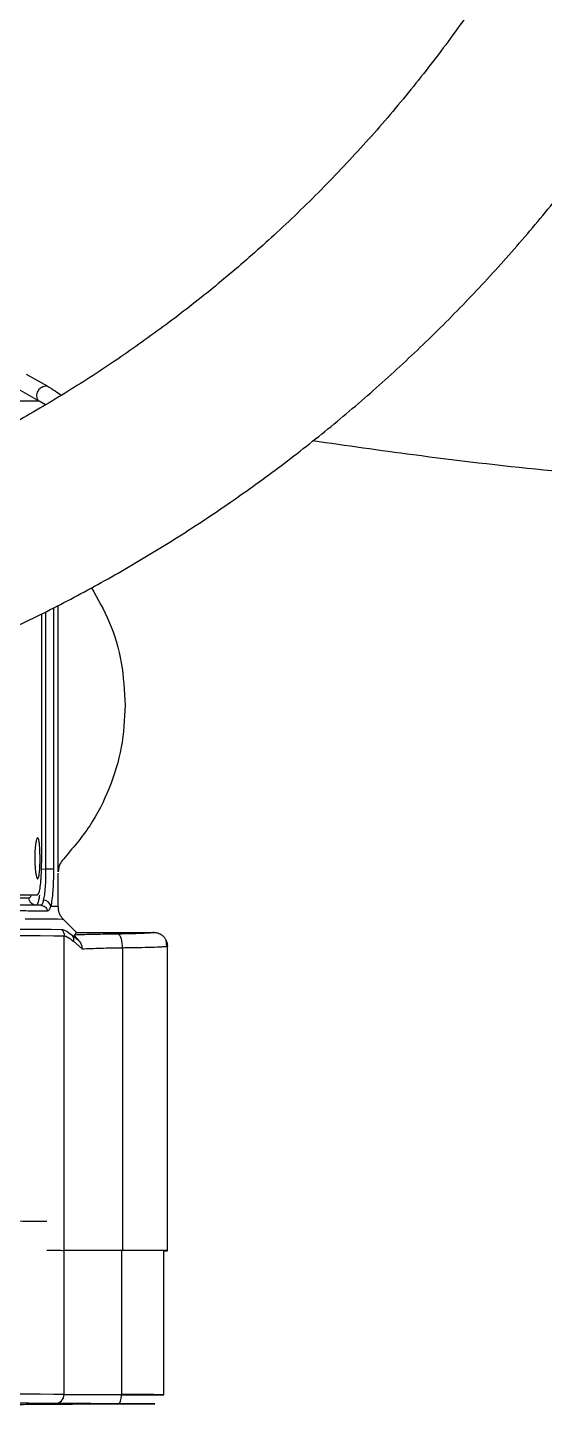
# Model space of a CAD drawing. Header units: millimetres. Extents: x 2687 to 4367, y 1046 to 2234.
# Drawn here: x 3508.2 to 3565, y 1316.1 to 1467.5 of the extents above; entities that cross this region are included whole.
import ezdxf

# ---------------------------------------------------------------- set-up
doc = ezdxf.new("R2010")
doc.units = ezdxf.units.MM

msp = doc.modelspace()

# ---------------------------------------------------------------- linework, layer by layer
at = {"color": 7, "linetype": 'Continuous', "lineweight": 25}
for p, q in [((3507.985, 1429.355), (3510.298, 1428.049)), ((3509.414, 1426.372), (3507.107, 1427.688)), ((3510.119, 1425.981), (3509.414, 1426.372)), ((3511.003, 1403.668), (3511.006, 1374.931)), ((3511.536, 1374.636), (3511.536, 1403.942)), ((3509.713, 1376.105), (3509.714, 1403.006)), ((3510.139, 1403.224), (3510.141, 1374.932)), ((3509.646, 1373.785), (3509.68, 1374.941)), ((3509.68, 1374.944), (3510.141, 1374.932)), ((3510.141, 1374.932), (3510.141, 1374.929)), ((3511.536, 1370.792), (3511.536, 1374.461)), ((3509.074, 1370.955), (3509.198, 1371.026)), ((3509.611, 1370.941), (3509.074, 1370.955)), ((3513.537, 1367.963), (3512.121, 1369.378)), ((3512.189, 1332.995), (3512.189, 1367.581)), ((3513.021, 1367.695), (3513.724, 1367.15)), ((3513.348, 1367.67), (3513.536, 1367.964)), ((3513.536, 1367.964), (3522.035, 1367.964)), ((3513.211, 1367.048), (3513.203, 1366.989)), ((3513.203, 1366.989), (3514.154, 1366.158)), ((3518.601, 1366.281), (3518.601, 1332.979)), ((3523.457, 1366.414), (3523.392, 1367.105)), ((3523.421, 1366.436), (3523.536, 1366.463)), ((3523.536, 1332.964), (3523.536, 1366.467)), ((3512.168, 1317.152), (3512.168, 1332.995)), ((3518.49, 1332.979), (3518.49, 1317.136)), ((3523.158, 1317.122), (3523.158, 1332.964))]:
    msp.add_line(p, q, dxfattribs=at)
at = {"color": 7, "linetype": 'Continuous', "lineweight": 25, "flags": 128}
for points in [[(3509.414, 1426.372), (3508.299, 1426.383), (3506.837, 1426.393)], [(3512.121, 1369.378), (3511.982, 1369.388), (3511.486, 1369.399), (3510.634, 1369.41), (3509.429, 1369.421), (3507.878, 1369.432)], [(3448.1, 1368.424), (3453.302, 1368.422), (3458.416, 1368.418), (3463.419, 1368.414), (3468.288, 1368.41), (3473.002, 1368.405), (3477.54, 1368.399), (3481.881, 1368.392), (3486.007, 1368.385), (3489.897, 1368.377), (3493.536, 1368.369), (3496.907, 1368.36), (3499.995, 1368.351), (3502.786, 1368.341), (3505.268, 1368.331), (3507.429, 1368.32), (3509.26, 1368.31), (3510.753, 1368.299), (3511.901, 1368.288)], [(3448.154, 1367.718), (3453.375, 1367.715), (3458.508, 1367.712), (3463.529, 1367.708), (3468.416, 1367.703), (3473.147, 1367.698), (3477.702, 1367.692), (3482.059, 1367.685), (3486.199, 1367.678), (3490.104, 1367.67), (3493.757, 1367.662), (3497.14, 1367.653), (3500.239, 1367.644), (3503.041, 1367.634), (3505.532, 1367.624), (3507.701, 1367.614), (3509.538, 1367.603), (3511.037, 1367.592), (3512.189, 1367.581)], [(3510.285, 1336.169), (3509.494, 1336.175), (3507.624, 1336.186), (3505.41, 1336.196), (3502.862, 1336.207), (3499.992, 1336.216), (3496.813, 1336.226), (3493.34, 1336.235), (3489.59, 1336.243), (3485.578, 1336.251), (3481.325, 1336.259), (3476.85, 1336.265), (3472.174, 1336.271), (3467.318, 1336.276), (3462.304, 1336.281), (3457.157, 1336.285)], [(3512.168, 1317.152), (3511.027, 1317.163), (3509.536, 1317.174), (3507.7, 1317.185), (3505.529, 1317.196), (3503.031, 1317.206), (3500.219, 1317.216), (3497.104, 1317.225), (3493.702, 1317.234), (3490.027, 1317.242), (3486.096, 1317.25), (3481.927, 1317.258), (3477.538, 1317.264), (3472.95, 1317.27), (3468.183, 1317.276), (3463.259, 1317.28), (3458.201, 1317.284), (3453.03, 1317.287), (3447.771, 1317.29)], [(3521.158, 1316.122), (3520.981, 1316.119), (3520.462, 1316.116), (3519.635, 1316.114), (3518.558, 1316.112), (3517.304, 1316.111), (3515.958, 1316.11), (3514.612, 1316.111), (3513.358, 1316.112), (3512.281, 1316.114), (3511.455, 1316.116), (3510.936, 1316.119), (3510.758, 1316.122), (3510.936, 1316.124), (3511.455, 1316.127), (3512.281, 1316.129), (3513.358, 1316.131), (3514.612, 1316.132), (3515.958, 1316.133), (3517.304, 1316.132), (3518.558, 1316.131), (3519.635, 1316.129), (3520.462, 1316.127), (3520.981, 1316.124), (3521.158, 1316.122)], [(3511.184, 1316.091), (3511.376, 1316.11), (3511.445, 1316.127)], [(3518.138, 1316.134), (3518.207, 1316.154), (3518.273, 1316.211), (3518.334, 1316.304), (3518.387, 1316.428), (3518.431, 1316.58), (3518.463, 1316.753), (3518.483, 1316.941), (3518.49, 1317.136)], [(3518.213, 1316.132), (3518.207, 1316.128), (3518.138, 1316.109)]]:
    msp.add_lwpolyline(points, dxfattribs=at)
at = {"color": 7, "linetype": 'Continuous', "lineweight": 25}
for centre, radius, start, end in [((3510.361, 1172.693), 202.239, 89.81736, 90.06236), ((3509.887, 1370.683), 0.82, 9.37715, 90.02851), ((3510.94, 1364.757), 6.064, 84.36423, 92.3073), ((3511.175, 1317.144), 0.992, 270.49558, 0.45811), ((3517.998, 2359.474), 1042.338, 269.679528, 270.027064), ((3519.272, 814.391), 502.745, 89.55713, 90.08916), ((3519.496, 1747.536), 430.43, 269.86614, 270.48756)]:
    msp.add_arc(centre, radius, start, end, dxfattribs=at)
for points, knots in [([(3433.103, 1384.998), (3435.663, 1385.023), (3439.244, 1385.058), (3444.513, 1385.337), (3448.977, 1385.672), (3454.293, 1386.238), (3459.862, 1387.011), (3465.676, 1388.021), (3471.647, 1389.277), (3477.723, 1390.788), (3483.861, 1392.558), (3490.026, 1394.593), (3496.19, 1396.892), (3502.327, 1399.457), (3508.415, 1402.288), (3514.434, 1405.381), (3520.367, 1408.736), (3526.196, 1412.348), (3531.906, 1416.214), (3537.482, 1420.328), (3542.909, 1424.685), (3548.175, 1429.279), (3553.266, 1434.104), (3558.171, 1439.151), (3562.878, 1444.414), (3567.375, 1449.884), (3571.654, 1455.553), (3575.702, 1461.41), (3579.512, 1467.446), (3583.074, 1473.652), (3586.379, 1480.017), (3589.42, 1486.53), (3592.189, 1493.179), (3594.679, 1499.953), (3596.885, 1506.841), (3598.799, 1513.83), (3600.418, 1520.907), (3601.736, 1528.061), (3602.749, 1535.278), (3603.453, 1542.545), (3603.846, 1549.849), (3603.925, 1557.177), (3603.688, 1564.515), (3603.134, 1571.85), (3602.261, 1579.168), (3601.071, 1586.455), (3599.563, 1593.697), (3597.738, 1600.882), (3595.598, 1607.995), (3593.144, 1615.022), (3590.379, 1621.951), (3587.306, 1628.767), (3583.929, 1635.458), (3580.251, 1642.01), (3576.278, 1648.41), (3572.013, 1654.645), (3567.462, 1660.703), (3562.63, 1666.571), (3557.522, 1672.238), (3552.146, 1677.69), (3546.699, 1682.738), (3541.226, 1687.39), (3535.768, 1691.66), (3530.143, 1695.702), (3524.361, 1699.51), (3518.434, 1703.079), (3512.371, 1706.4), (3506.185, 1709.471), (3499.889, 1712.284), (3493.495, 1714.836), (3487.02, 1717.122), (3480.482, 1719.139), (3473.907, 1720.881), (3467.335, 1722.346), (3460.841, 1723.527), (3454.551, 1724.425), (3449.028, 1725.008), (3444.145, 1725.376), (3439.321, 1725.615), (3433.346, 1725.732), (3427.829, 1725.622), (3422.56, 1725.35), (3418.096, 1725.013), (3412.78, 1724.448), (3407.211, 1723.674), (3401.397, 1722.664), (3395.426, 1721.408), (3389.35, 1719.898), (3383.212, 1718.127), (3377.047, 1716.093), (3370.883, 1713.793), (3364.746, 1711.228), (3358.658, 1708.398), (3352.639, 1705.304), (3346.706, 1701.949), (3340.877, 1698.337), (3335.167, 1694.472), (3329.592, 1690.357), (3324.164, 1686), (3318.899, 1681.406), (3313.807, 1676.582), (3308.902, 1671.534), (3304.196, 1666.271), (3299.698, 1660.801), (3295.42, 1655.133), (3291.371, 1649.275), (3287.561, 1643.239), (3283.999, 1637.033), (3280.695, 1630.668), (3277.652, 1624.156), (3274.89, 1617.505), (3272.553, 1611.223), (3271.274, 1607.118), (3270.711, 1605.309)], [0, 0, 0, 0, 0.0102074, 0.014274, 0.021037, 0.0280561, 0.0355867, 0.0434511, 0.0515783, 0.0599113, 0.0684099, 0.0770439, 0.085791, 0.0946336, 0.1035582, 0.112554, 0.1216124, 0.1307262, 0.1398897, 0.1490979, 0.1583469, 0.1676331, 0.1769537, 0.1863062, 0.1956884, 0.2050985, 0.2145348, 0.2239961, 0.233481, 0.2429885, 0.2525178, 0.262068, 0.2716385, 0.2812287, 0.2908382, 0.3004664, 0.3101132, 0.3197782, 0.3294613, 0.3391624, 0.3488814, 0.3586183, 0.3683733, 0.3781464, 0.387938, 0.3977483, 0.4075776, 0.4174265, 0.4272956, 0.4371854, 0.4470968, 0.4570307, 0.4669882, 0.4769704, 0.486979, 0.4970156, 0.5070822, 0.5171812, 0.5273154, 0.5374882, 0.5477037, 0.5569145, 0.5661226, 0.5753266, 0.5845258, 0.5937191, 0.6029052, 0.6120821, 0.6212471, 0.6303962, 0.6395236, 0.6486197, 0.6576679, 0.6666375, 0.6754633, 0.6839789, 0.6919633, 0.6976055, 0.7035012, 0.7112199, 0.7214273, 0.7254939, 0.7322569, 0.739276, 0.7468066, 0.754671, 0.7627982, 0.7711312, 0.7796298, 0.7882638, 0.7970109, 0.8058535, 0.8147781, 0.8237739, 0.8328323, 0.8419461, 0.8511096, 0.8603178, 0.8695668, 0.878853, 0.8881736, 0.8975261, 0.9069083, 0.9163184, 0.9257547, 0.935216, 0.9447009, 0.9542084, 0.9637377, 0.9732879, 0.9828584, 0.9924486, 1, 1, 1, 1]), ([(3577.833, 1513.27), (3577.532, 1512.208), (3576.596, 1508.903), (3574.689, 1503.452), (3572.131, 1496.925), (3569.246, 1490.513), (3566.061, 1484.225), (3562.573, 1478.076), (3558.788, 1472.081), (3554.712, 1466.252), (3550.349, 1460.603), (3545.705, 1455.147), (3540.786, 1449.898), (3535.777, 1445.041), (3530.722, 1440.57), (3525.664, 1436.471), (3520.435, 1432.598), (3515.048, 1428.956), (3509.512, 1425.552), (3503.839, 1422.394), (3498.042, 1419.487), (3492.134, 1416.837), (3486.131, 1414.448), (3480.048, 1412.325), (3473.909, 1410.473), (3467.742, 1408.895), (3461.597, 1407.596), (3455.589, 1406.583), (3450.022, 1405.872), (3445.176, 1405.427), (3440.706, 1405.149), (3436.801, 1405.011), (3434.202, 1405.002), (3433.154, 1404.998)], [0, 0, 0, 0, 0.0170783, 0.0531439, 0.089298, 0.1255445, 0.1618882, 0.1983346, 0.2348901, 0.2715626, 0.3083611, 0.3452967, 0.3823824, 0.4196345, 0.4532144, 0.4867833, 0.5203362, 0.5538698, 0.5873798, 0.6208602, 0.654303, 0.6876965, 0.7210233, 0.7542563, 0.7873511, 0.8202281, 0.8527303, 0.8844984, 0.9144909, 0.939551, 0.9597807, 0.9837802, 1, 1, 1, 1]), ([(3509.414, 1426.372), (3509.355, 1426.452), (3509.237, 1426.613), (3509.173, 1426.919), (3509.199, 1427.221), (3509.302, 1427.496), (3509.471, 1427.738), (3509.707, 1427.931), (3509.997, 1428.054), (3510.198, 1428.05), (3510.298, 1428.049)], [0, 0, 0, 0, 0.1309063, 0.2619929, 0.3866448, 0.5, 0.6133552, 0.7380071, 0.8690937, 1, 1, 1, 1]), ([(3510.298, 1428.049), (3510.618, 1427.855), (3511.296, 1427.446), (3511.653, 1427.18), (3511.842, 1427.04)], [0, 0, 0, 0, 0.4730459, 1, 1, 1, 1]), ([(3539.542, 1422.043), (3543.224, 1421.517), (3551.66, 1420.313), (3562.418, 1419.041), (3569.5, 1418.391), (3571.8, 1418.179)], [0, 0, 0, 0, 0.34342, 0.7867455, 1, 1, 1, 1]), ([(3515.184, 1405.857), (3515.88, 1404.624), (3517.343, 1402.033), (3518.627, 1397.634), (3518.806, 1394.52), (3518.896, 1392.964)], [0, 0, 0, 0, 0.3122146, 0.6561073, 1, 1, 1, 1]), ([(3509.26, 1378.355), (3509.289, 1378.334), (3509.348, 1378.293), (3509.422, 1377.971), (3509.482, 1377.483), (3509.521, 1376.823), (3509.534, 1376.042), (3509.515, 1375.229), (3509.463, 1374.517), (3509.384, 1374.032), (3509.31, 1373.87), (3509.24, 1373.844), (3509.17, 1373.926), (3509.083, 1374.236), (3509.01, 1374.728), (3508.958, 1375.386), (3508.939, 1376.167), (3508.965, 1376.98), (3509.033, 1377.692), (3509.128, 1378.175), (3509.209, 1378.343), (3509.251, 1378.353), (3509.26, 1378.355)], [0, 0, 0, 0, 0.04627583, 0.0927179, 0.14171206, 0.19518564, 0.25368325, 0.3152623, 0.37691616, 0.43437482, 0.48581843, 0.49999447, 0.54624566, 0.59269431, 0.64179479, 0.69515232, 0.75350881, 0.81538746, 0.87684888, 0.93414518, 0.98572419, 1, 1, 1, 1]), ([(3509.26, 1372.105), (3509.311, 1372.141), (3509.414, 1372.215), (3509.539, 1372.785), (3509.636, 1373.652), (3509.701, 1374.8), (3509.709, 1375.665), (3509.713, 1376.105)], [0, 0, 0, 0, 0.1846704, 0.3699995, 0.5658569, 0.7794508, 1, 1, 1, 1]), ([(3510.141, 1374.929), (3510.139, 1374.563), (3510.137, 1373.874), (3510.088, 1372.907), (3510.011, 1372.085), (3509.927, 1371.692), (3509.886, 1371.503)], [0, 0, 0, 0, 0.2660658, 0.5004545, 0.7602758, 1, 1, 1, 1]), ([(3511.006, 1374.931), (3511.002, 1374.475), (3510.994, 1373.621), (3510.931, 1372.488), (3510.839, 1371.517), (3510.746, 1371.058), (3510.696, 1370.816)], [0, 0, 0, 0, 0.2747244, 0.5156261, 0.7443937, 1, 1, 1, 1]), ([(3512.092, 1376.023), (3511.956, 1375.85), (3511.729, 1375.562), (3511.563, 1375.072), (3511.545, 1374.781), (3511.536, 1374.636)], [0, 0, 0, 0, 0.4297583, 0.7147964, 1, 1, 1, 1]), ([(3419.944, 1371.833), (3422.339, 1371.834), (3427.144, 1371.835), (3434.468, 1371.836), (3440.412, 1371.836), (3444.944, 1371.835), (3448.077, 1371.835), (3451.194, 1371.834), (3454.287, 1371.833), (3457.353, 1371.832), (3460.384, 1371.831), (3464.638, 1371.829), (3470.179, 1371.825), (3476.923, 1371.82), (3483.65, 1371.813), (3489.371, 1371.806), (3494.092, 1371.798), (3497.894, 1371.791), (3501.329, 1371.783), (3504.287, 1371.774), (3506.74, 1371.764), (3507.786, 1371.757), (3508.318, 1371.754)], [0, 0, 0, 0, 0.06083401, 0.12207368, 0.183719, 0.21027115, 0.23689788, 0.26359919, 0.29037507, 0.31722553, 0.34415057, 0.37115019, 0.43240958, 0.49862169, 0.56978549, 0.64589991, 0.69941232, 0.75512667, 0.81304279, 0.8731605, 0.93547964, 1, 1, 1, 1]), ([(3445.121, 1372.104), (3445.767, 1372.104), (3449.003, 1372.104), (3454.755, 1372.104), (3460.954, 1372.104), (3466.964, 1372.104), (3471.603, 1372.104), (3477.14, 1372.104), (3481.349, 1372.104), (3486.283, 1372.104), (3490.881, 1372.104), (3494.976, 1372.104), (3498.658, 1372.104), (3501.266, 1372.104), (3504.076, 1372.104), (3505.947, 1372.105), (3507.975, 1372.105), (3508.731, 1372.105), (3509.26, 1372.105)], [0, 0, 0, 0, 0.020124, 0.1007334, 0.181328, 0.2215866, 0.3021835, 0.3424421, 0.4230392, 0.4632978, 0.5438938, 0.6244906, 0.6647493, 0.7453456, 0.7856043, 0.8661996, 0.906458, 1, 1, 1, 1]), ([(3508.318, 1371.754), (3508.359, 1371.771), (3508.442, 1371.806), (3508.523, 1371.956), (3508.557, 1372.094), (3508.56, 1372.105)], [0, 0, 0, 0, 0.4782783, 0.9581451, 1, 1, 1, 1]), ([(3509.198, 1371.026), (3509.201, 1371.028), (3509.262, 1371.061), (3509.345, 1371.308), (3509.441, 1371.667), (3509.482, 1371.952), (3509.495, 1372.048)], [0, 0, 0, 0, 0.0287113, 0.4700424, 0.8212558, 1, 1, 1, 1]), ([(3419.595, 1370.433), (3422.62, 1370.434), (3428.656, 1370.435), (3437.809, 1370.436), (3446.851, 1370.434), (3455.679, 1370.431), (3464.171, 1370.427), (3471.015, 1370.422), (3476.472, 1370.416), (3480.825, 1370.412), (3485.283, 1370.406), (3489.762, 1370.4), (3493.895, 1370.392), (3497.636, 1370.385), (3500.954, 1370.377), (3503.989, 1370.368), (3506.642, 1370.358), (3508.877, 1370.347), (3509.854, 1370.339), (3510.354, 1370.336)], [0, 0, 0, 0, 0.0746907, 0.14906235, 0.22311481, 0.29684794, 0.37026161, 0.4433557, 0.48324282, 0.52663636, 0.57353589, 0.62394096, 0.67785107, 0.72545812, 0.77549931, 0.82797438, 0.88288304, 0.94022502, 1, 1, 1, 1]), ([(3509.611, 1370.941), (3508.886, 1370.945), (3507.436, 1370.954), (3503.646, 1370.967), (3498.748, 1370.979), (3492.707, 1370.99), (3485.659, 1371), (3477.716, 1371.008), (3469.016, 1371.015), (3459.709, 1371.02), (3449.952, 1371.023), (3439.918, 1371.025), (3429.758, 1371.024), (3423.07, 1371.023), (3419.726, 1371.022)], [0, 0, 0, 0, 0.0833334, 0.1666669, 0.2500003, 0.3333336, 0.416667, 0.5000004, 0.5833337, 0.666667, 0.7500003, 0.8333335, 0.9166668, 1, 1, 1, 1]), ([(3509.074, 1370.955), (3508.574, 1370.958), (3507.588, 1370.964), (3505.308, 1370.974), (3502.547, 1370.982), (3499.319, 1370.99), (3495.708, 1370.998), (3491.162, 1371.005), (3485.559, 1371.013), (3478.84, 1371.02), (3471.937, 1371.026), (3465.008, 1371.03), (3458.184, 1371.034), (3451.574, 1371.036), (3445.264, 1371.037), (3438.742, 1371.038), (3432.16, 1371.038), (3425.681, 1371.037), (3421.675, 1371.036), (3419.803, 1371.035)], [0, 0, 0, 0, 0.06058697, 0.11952991, 0.17682872, 0.23248328, 0.2864935, 0.33885927, 0.41429985, 0.48604336, 0.55408919, 0.61843676, 0.67908552, 0.73603495, 0.78928458, 0.83883396, 0.89913333, 0.9528558, 1, 1, 1, 1]), ([(3508.791, 1371.021), (3508.701, 1371.074), (3508.521, 1371.18), (3508.35, 1371.453), (3508.328, 1371.656), (3508.318, 1371.754)], [0, 0, 0, 0, 0.340772, 0.6829831, 1, 1, 1, 1]), ([(3509.074, 1370.955), (3508.973, 1370.959), (3508.871, 1370.964), (3508.791, 1371.021), (3508.791, 1371.021)], [0, 0, 0, 0, 0.9938636, 1, 1, 1, 1]), ([(3509.886, 1371.503), (3509.865, 1371.416), (3509.828, 1371.267), (3509.794, 1371.15), (3509.776, 1371.1), (3509.771, 1371.087), (3509.77, 1371.083), (3509.731, 1370.988), (3509.671, 1370.964), (3509.611, 1370.941)], [0, 0, 0, 0, 0.252941, 0.4352638, 0.4837489, 0.4973143, 0.5014275, 0.5037612, 1, 1, 1, 1]), ([(3509.611, 1370.941), (3509.693, 1370.937), (3509.786, 1370.933), (3509.865, 1370.888), (3509.873, 1370.883)], [0, 0, 0, 0, 0.8911651, 1, 1, 1, 1]), ([(3509.873, 1370.883), (3509.943, 1370.85), (3510.093, 1370.779), (3510.266, 1370.584), (3510.325, 1370.417), (3510.354, 1370.336)], [0, 0, 0, 0, 0.3065264, 0.659337, 1, 1, 1, 1]), ([(3510.354, 1370.336), (3510.428, 1370.361), (3510.557, 1370.404), (3510.655, 1370.694), (3510.696, 1370.816)], [0, 0, 0, 0, 0.5788091, 1, 1, 1, 1]), ([(3512.104, 1369.401), (3512.097, 1369.406), (3511.924, 1369.542), (3511.7, 1369.966), (3511.507, 1370.453), (3511.551, 1370.735), (3511.558, 1370.781)], [0, 0, 0, 0, 0.0173125, 0.4412846, 0.9096609, 1, 1, 1, 1]), ([(3511.901, 1368.288), (3512.03, 1368.259), (3512.289, 1368.203), (3512.777, 1367.865), (3513.021, 1367.695)], [0, 0, 0, 0, 0.499286, 1, 1, 1, 1]), ([(3512.189, 1367.581), (3512.304, 1367.553), (3512.538, 1367.496), (3512.978, 1367.16), (3513.203, 1366.989)], [0, 0, 0, 0, 0.4884898, 1, 1, 1, 1]), ([(3513.021, 1367.695), (3513.055, 1367.652), (3513.122, 1367.565), (3513.186, 1367.405), (3513.22, 1367.231), (3513.214, 1367.108), (3513.211, 1367.048)], [0, 0, 0, 0, 0.24739087, 0.49972223, 0.75219654, 1, 1, 1, 1]), ([(3513.724, 1367.15), (3513.685, 1367.191), (3513.606, 1367.272), (3513.51, 1367.379), (3513.436, 1367.469), (3513.367, 1367.565), (3513.328, 1367.644), (3513.341, 1367.661), (3513.348, 1367.67)], [0, 0, 0, 0, 0.1116726, 0.2224733, 0.3337517, 0.4562523, 0.7126739, 1, 1, 1, 1]), ([(3518.088, 1367.777), (3517.208, 1367.764), (3515.421, 1367.739), (3514.046, 1367.693), (3513.348, 1367.67)], [0, 0, 0, 0, 0.49215484, 1, 1, 1, 1]), ([(3522.035, 1367.964), (3521.986, 1367.943), (3521.887, 1367.903), (3521.036, 1367.848), (3519.769, 1367.803), (3518.648, 1367.786), (3518.088, 1367.777)], [0, 0, 0, 0, 0.2499144, 0.4998312, 0.749722, 1, 1, 1, 1]), ([(3518.601, 1366.281), (3518.592, 1366.466), (3518.573, 1366.85), (3518.454, 1367.348), (3518.283, 1367.698), (3518.151, 1367.751), (3518.088, 1367.777)], [0, 0, 0, 0, 0.2401532, 0.4994831, 0.7591014, 1, 1, 1, 1]), ([(3522.035, 1367.964), (3522.183, 1367.951), (3522.519, 1367.922), (3522.92, 1367.701), (3523.211, 1367.415), (3523.392, 1367.131), (3523.513, 1366.807), (3523.528, 1366.577), (3523.536, 1366.463)], [0, 0, 0, 0, 0.18847997, 0.42721358, 0.56362109, 0.70735592, 0.85432769, 1, 1, 1, 1]), ([(3513.724, 1367.15), (3513.839, 1367.006), (3514.07, 1366.716), (3514.126, 1366.346), (3514.154, 1366.158)], [0, 0, 0, 0, 0.4948171, 1, 1, 1, 1]), ([(3514.154, 1366.158), (3514.805, 1366.185), (3516.065, 1366.238), (3517.775, 1366.267), (3518.601, 1366.281)], [0, 0, 0, 0, 0.5167256, 1, 1, 1, 1]), ([(3518.601, 1366.281), (3519.189, 1366.288), (3520.384, 1366.302), (3521.886, 1366.337), (3522.855, 1366.379), (3523.346, 1366.413), (3523.403, 1366.431), (3523.421, 1366.436)], [0, 0, 0, 0, 0.2375429, 0.482876, 0.7456228, 0.9217382, 1, 1, 1, 1]), ([(3510.278, 1333.012), (3510.295, 1333.012), (3511.192, 1333.006), (3511.696, 1333.001), (3512.189, 1332.995)], [0, 0, 0, 0, 0.0197068, 1, 1, 1, 1]), ([(3523.158, 1332.959), (3523.168, 1332.959), (3523.518, 1332.96), (3523.606, 1332.964), (3523.314, 1332.969), (3522.269, 1332.973), (3520.684, 1332.977), (3519.295, 1332.978), (3518.601, 1332.979)], [0, 0, 0, 0, 0.0059408, 0.2047526, 0.4035645, 0.6023763, 0.8011882, 1, 1, 1, 1]), ([(3511.184, 1316.152), (3510.657, 1316.157), (3509.595, 1316.168), (3507.056, 1316.184), (3503.787, 1316.199), (3499.724, 1316.214), (3494.913, 1316.228), (3489.42, 1316.241), (3483.327, 1316.253), (3476.724, 1316.263), (3469.745, 1316.272), (3462.502, 1316.279), (3455.125, 1316.284), (3450.088, 1316.287), (3447.592, 1316.288)], [0, 0, 0, 0, 0.07995876, 0.16137147, 0.24414236, 0.32889261, 0.41421659, 0.49999999, 0.58577836, 0.67110241, 0.75585763, 0.83862366, 0.92003884, 1, 1, 1, 1]), ([(3504.929, 1316.05), (3505.629, 1316.053), (3507.439, 1316.061), (3509.578, 1316.075), (3510.652, 1316.086), (3511.184, 1316.091)], [0, 0, 0, 0, 0.2417732, 0.6243024, 1, 1, 1, 1]), ([(3518.138, 1316.134), (3517.292, 1316.135), (3515.569, 1316.136), (3513.477, 1316.141), (3511.892, 1316.146), (3511.417, 1316.15), (3511.184, 1316.152)], [0, 0, 0, 0, 0.2457963, 0.5, 0.7542037, 1, 1, 1, 1]), ([(3511.184, 1316.091), (3511.417, 1316.093), (3511.892, 1316.097), (3513.477, 1316.102), (3515.569, 1316.107), (3517.292, 1316.108), (3518.138, 1316.109)], [0, 0, 0, 0, 0.2457963, 0.5, 0.7542037, 1, 1, 1, 1]), ([(3522.158, 1316.122), (3522.106, 1316.123), (3521.998, 1316.126), (3521.128, 1316.129), (3519.827, 1316.132), (3518.693, 1316.133), (3518.138, 1316.134)], [0, 0, 0, 0, 0.24417795, 0.5, 0.75582205, 1, 1, 1, 1]), ([(3518.138, 1316.109), (3518.693, 1316.11), (3519.827, 1316.111), (3521.128, 1316.114), (3521.998, 1316.118), (3522.106, 1316.12), (3522.158, 1316.122)], [0, 0, 0, 0, 0.244178, 0.5, 0.755822, 1, 1, 1, 1])]:
    msp.add_open_spline(points, degree=3, knots=knots, dxfattribs=at)
for points in [[(3518.896, 1392.964), (3518.81, 1391.404), (3518.639, 1388.285), (3517.252, 1383.787), (3515.143, 1379.579), (3513.109, 1377.208), (3512.092, 1376.023)], [(3511.901, 1368.288), (3511.944, 1368.239), (3512.03, 1368.141), (3512.119, 1367.965), (3512.178, 1367.777), (3512.185, 1367.646), (3512.189, 1367.581)], [(3518.601, 1332.979), (3517.809, 1332.98), (3516.227, 1332.981), (3514.314, 1332.985), (3512.855, 1332.99), (3512.411, 1332.993), (3512.189, 1332.995)]]:
    msp.add_open_spline(points, degree=3, dxfattribs=at)

doc.saveas('drawing.dxf')
